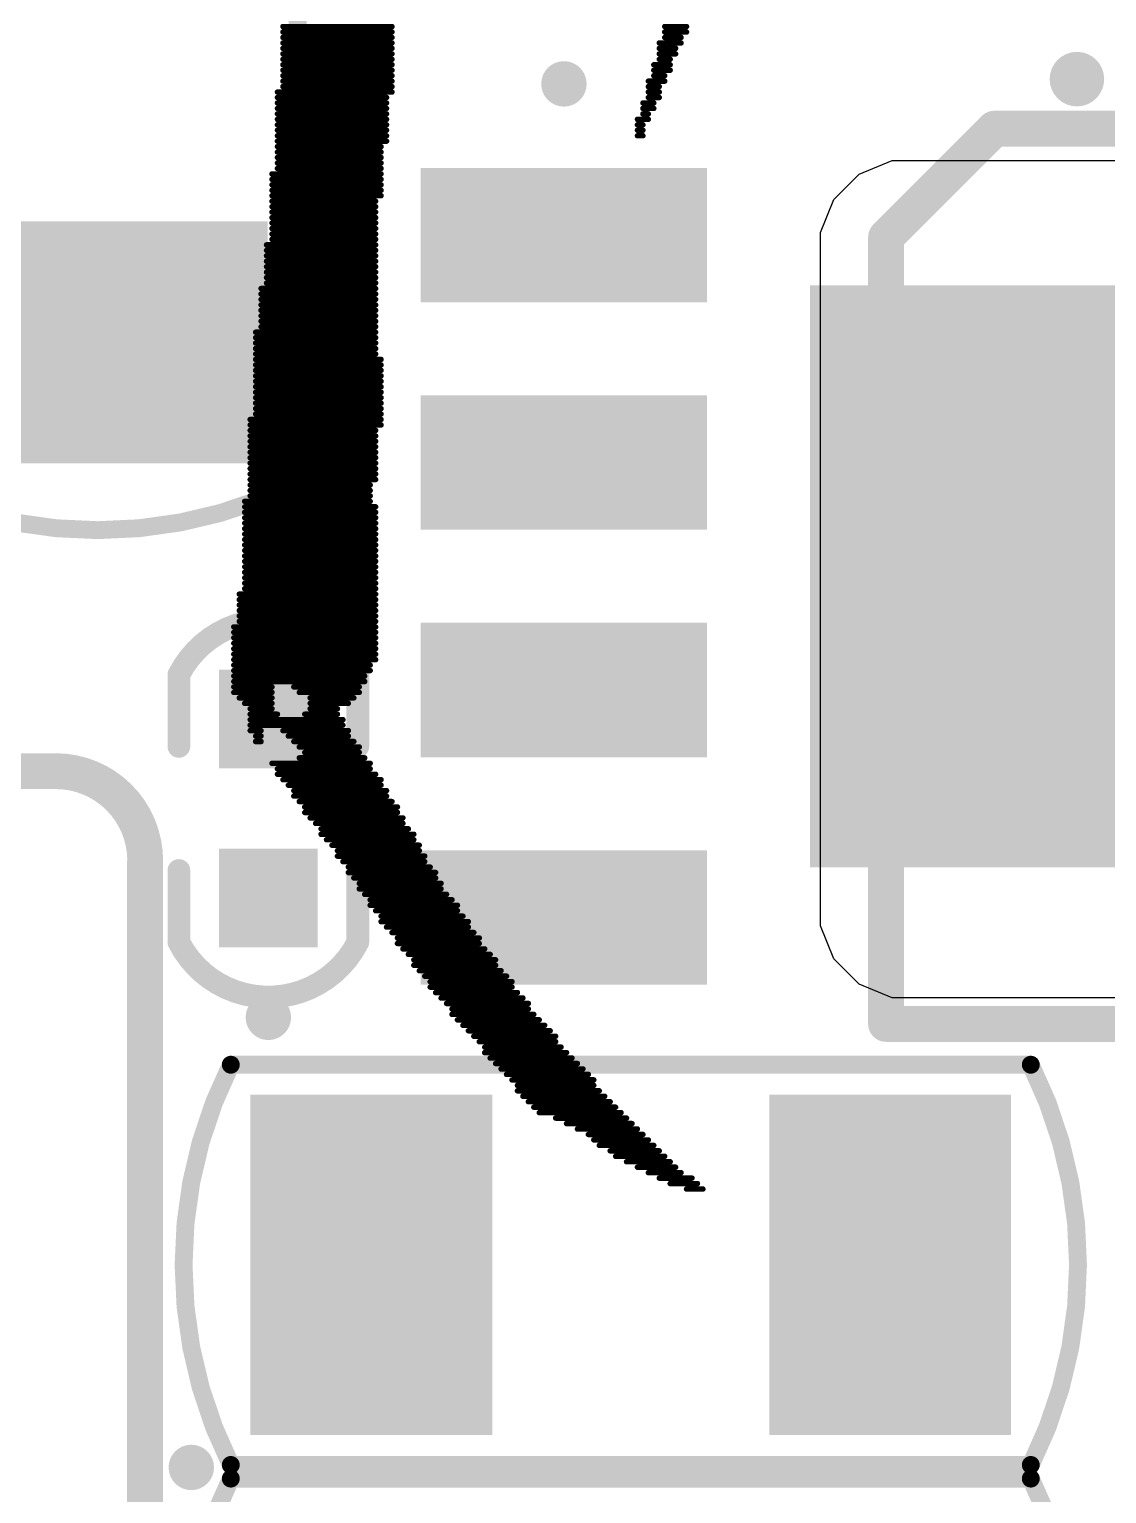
# Model space of a CAD drawing. Header units: millimetres. Extents: x -6 to 151, y -20 to 98.
# Drawn here: x 27.39 to 33.41, y 16.26 to 24.43 of the extents above; entities that cross this region are included whole.
import ezdxf

# ---------------------------------------------------------------- set-up
doc = ezdxf.new("R2010")
doc.units = ezdxf.units.MM
for name, color, linetype in [('BottomOverlay', 54, 'Continuous'), ('BottomSolder', 6, 'Continuous'), ('TopOverlay', 2, 'Continuous'), ('TopPaste', 8, 'Continuous'), ('TopSolder', 216, 'Continuous'), ('ViaHoleLayer', 16, 'Continuous')]:
    doc.layers.add(name, color=color, linetype=linetype)

# ---------------------------------------------------------------- blocks, each defined once
blk = doc.blocks.new('0650_____42')
at = {"layer": 'TopOverlay', "const_width": 0.2}
blk.add_lwpolyline([(-3.299, 2.7997, -0.414212), (-2.799, 3.2997)], format="xyb", dxfattribs=at)
at = {"layer": 'TopOverlay', "const_width": 0.1}
for points in [[(-2.849, 3.2997, 1), (-2.749, 3.2997, 1)], [(-2.8471, 3.2987, 1), (-2.7471, 3.2987, 1)], [(-3.349, 2.8013, 1), (-3.249, 2.8013, 1)], [(-3.349, 2.7997, 1), (-3.249, 2.7997, 1)]]:
    blk.add_lwpolyline(points, format="xyb", close=True, dxfattribs=at)
at = {"layer": 'TopOverlay', "const_width": 0.2}
for points in [[(2.8029, 3.2987), (-2.7971, 3.2987)], [(-3.299, -2.7987), (-3.299, 2.8013)]]:
    blk.add_lwpolyline(points, dxfattribs=at)
blk = doc.blocks.new('CAP0402_96')
at = {"layer": 'TopPaste'}
for points in [[(-0.75, 0.25), (-0.25, 0.25), (-0.25, -0.25), (-0.75, -0.25)], [(0.25, 0.25), (0.75, 0.25), (0.75, -0.25), (0.25, -0.25)]]:
    blk.add_hatch(color=8, dxfattribs=at).paths.add_polyline_path(points)
at = {"layer": 'TopSolder'}
for points in [[(-0.7754, 0.2754), (-0.2246, 0.2754), (-0.2246, -0.2754), (-0.7754, -0.2754)], [(0.2246, 0.2754), (0.7754, 0.2754), (0.7754, -0.2754), (0.2246, -0.2754)]]:
    blk.add_hatch(color=216, dxfattribs=at).paths.add_polyline_path(points)
at = {"layer": 'TopOverlay', "const_width": 0.127}
for points in [[(-0.7472, -0.4997, -0.613401), (-0.7463, 0.5002)], [(0.7472, 0.4997, -0.613401), (0.7463, -0.5002)]]:
    blk.add_lwpolyline(points, format="xyb", dxfattribs=at)
for points in [[(-0.7466, 0.5), (-0.3466, 0.5)], [(0.3466, 0.5), (0.7466, 0.5)], [(-0.7466, -0.5), (-0.3466, -0.5)], [(0.3466, -0.5), (0.7466, -0.5)]]:
    blk.add_lwpolyline(points, dxfattribs=at)
at = {"layer": 'TopOverlay', "const_width": 0.0635}
for points in [[(-0.7784, 0.5, 1), (-0.7149, 0.5, 1)], [(-0.778, 0.5002, 1), (-0.7145, 0.5002, 1)], [(-0.3784, 0.5, 1), (-0.3149, 0.5, 1)], [(0.3149, 0.5, 1), (0.3784, 0.5, 1)], [(0.7149, 0.5, 1), (0.7784, 0.5, 1)], [(0.7154, 0.4997, 1), (0.7789, 0.4997, 1)], [(-0.7789, -0.4997, 1), (-0.7154, -0.4997, 1)], [(-0.7784, -0.5, 1), (-0.7149, -0.5, 1)], [(-0.3784, -0.5, 1), (-0.3149, -0.5, 1)], [(0.3149, -0.5, 1), (0.3784, -0.5, 1)], [(0.7145, -0.5002, 1), (0.778, -0.5002, 1)], [(0.7149, -0.5, 1), (0.7784, -0.5, 1)]]:
    blk.add_lwpolyline(points, format="xyb", close=True, dxfattribs=at)
blk = doc.blocks.new('CAP1206_163')
at = {"layer": 'TopPaste'}
for points in [[(-2.1, -0.925), (-2.1, 0.925), (-0.8, 0.925), (-0.8, -0.925)], [(0.8, -0.925), (0.8, 0.925), (2.1, 0.925), (2.1, -0.925)]]:
    blk.add_hatch(color=8, dxfattribs=at).paths.add_polyline_path(points)
at = {"layer": 'TopSolder'}
for points in [[(-2.1254, -0.9504), (-2.1254, 0.9504), (-0.7746, 0.9504), (-0.7746, -0.9504)], [(0.7746, -0.9504), (0.7746, 0.9504), (2.1254, 0.9504), (2.1254, -0.9504)]]:
    blk.add_hatch(color=216, dxfattribs=at).paths.add_polyline_path(points)
at = {"layer": 'TopOverlay', "const_width": 0.1}
for points in [[(-2.2352, -1.1176, -0.236068), (-2.2352, 1.1176)], [(2.2352, 1.1176, -0.236068), (2.2352, -1.1176)]]:
    blk.add_lwpolyline(points, format="xyb", dxfattribs=at)
for points in [[(-2.2352, 1.1176), (2.2352, 1.1176)], [(-2.2352, -1.1176), (2.2352, -1.1176)]]:
    blk.add_lwpolyline(points, dxfattribs=at)
at = {"layer": 'TopOverlay', "const_width": 0.05}
for points in [[(-2.2602, 1.1176, 1), (-2.2102, 1.1176, 1)], [(-2.2602, 1.1176, 1), (-2.2102, 1.1176, 1)], [(2.2102, 1.1176, 1), (2.2602, 1.1176, 1)], [(2.2102, 1.1176, 1), (2.2602, 1.1176, 1)], [(-2.2602, -1.1176, 1), (-2.2102, -1.1176, 1)], [(-2.2602, -1.1176, 1), (-2.2102, -1.1176, 1)], [(2.2102, -1.1176, 1), (2.2602, -1.1176, 1)], [(2.2102, -1.1176, 1), (2.2602, -1.1176, 1)]]:
    blk.add_lwpolyline(points, format="xyb", close=True, dxfattribs=at)
blk = doc.blocks.new('CAP1206_164')
at = {"layer": 'TopPaste'}
for points in [[(-2.1, -0.925), (-2.1, 0.925), (-0.8, 0.925), (-0.8, -0.925)], [(0.8, -0.925), (0.8, 0.925), (2.1, 0.925), (2.1, -0.925)]]:
    blk.add_hatch(color=8, dxfattribs=at).paths.add_polyline_path(points)
at = {"layer": 'TopSolder'}
for points in [[(-2.1254, -0.9504), (-2.1254, 0.9504), (-0.7746, 0.9504), (-0.7746, -0.9504)], [(0.7746, -0.9504), (0.7746, 0.9504), (2.1254, 0.9504), (2.1254, -0.9504)]]:
    blk.add_hatch(color=216, dxfattribs=at).paths.add_polyline_path(points)
at = {"layer": 'TopOverlay', "const_width": 0.1}
for points in [[(-2.2352, -1.1176, -0.236068), (-2.2352, 1.1176)], [(2.2352, 1.1176, -0.236068), (2.2352, -1.1176)]]:
    blk.add_lwpolyline(points, format="xyb", dxfattribs=at)
for points in [[(-2.2352, 1.1176), (2.2352, 1.1176)], [(-2.2352, -1.1176), (2.2352, -1.1176)]]:
    blk.add_lwpolyline(points, dxfattribs=at)
at = {"layer": 'TopOverlay', "const_width": 0.05}
for points in [[(-2.2602, 1.1176, 1), (-2.2102, 1.1176, 1)], [(-2.2602, 1.1176, 1), (-2.2102, 1.1176, 1)], [(2.2102, 1.1176, 1), (2.2602, 1.1176, 1)], [(2.2102, 1.1176, 1), (2.2602, 1.1176, 1)], [(-2.2602, -1.1176, 1), (-2.2102, -1.1176, 1)], [(-2.2602, -1.1176, 1), (-2.2102, -1.1176, 1)], [(2.2102, -1.1176, 1), (2.2602, -1.1176, 1)], [(2.2102, -1.1176, 1), (2.2602, -1.1176, 1)]]:
    blk.add_lwpolyline(points, format="xyb", close=True, dxfattribs=at)
blk = doc.blocks.new('CAP1206_166')
at = {"layer": 'TopPaste'}
for points in [[(-2.1, -0.925), (-2.1, 0.925), (-0.8, 0.925), (-0.8, -0.925)], [(0.8, -0.925), (0.8, 0.925), (2.1, 0.925), (2.1, -0.925)]]:
    blk.add_hatch(color=8, dxfattribs=at).paths.add_polyline_path(points)
at = {"layer": 'TopSolder'}
for points in [[(-2.1254, -0.9504), (-2.1254, 0.9504), (-0.7746, 0.9504), (-0.7746, -0.9504)], [(0.7746, -0.9504), (0.7746, 0.9504), (2.1254, 0.9504), (2.1254, -0.9504)]]:
    blk.add_hatch(color=216, dxfattribs=at).paths.add_polyline_path(points)
at = {"layer": 'TopOverlay', "const_width": 0.1}
for points in [[(-2.2352, -1.1176, -0.236068), (-2.2352, 1.1176)], [(2.2352, 1.1176, -0.236068), (2.2352, -1.1176)]]:
    blk.add_lwpolyline(points, format="xyb", dxfattribs=at)
for points in [[(2.2352, 1.1176), (-2.2352, 1.1176)], [(2.2352, -1.1176), (-2.2352, -1.1176)]]:
    blk.add_lwpolyline(points, dxfattribs=at)
at = {"layer": 'TopOverlay', "const_width": 0.05}
for points in [[(-2.2602, 1.1176, 1), (-2.2102, 1.1176, 1)], [(-2.2602, 1.1176, 1), (-2.2102, 1.1176, 1)], [(2.2102, 1.1176, 1), (2.2602, 1.1176, 1)], [(2.2102, 1.1176, 1), (2.2602, 1.1176, 1)], [(-2.2602, -1.1176, 1), (-2.2102, -1.1176, 1)], [(-2.2602, -1.1176, 1), (-2.2102, -1.1176, 1)], [(2.2102, -1.1176, 1), (2.2602, -1.1176, 1)], [(2.2102, -1.1176, 1), (2.2602, -1.1176, 1)]]:
    blk.add_lwpolyline(points, format="xyb", close=True, dxfattribs=at)
blk = doc.blocks.new('SO8_WITH_PAD_177')
at = {"layer": 'TopPaste'}
for points in [[(-3.475, 1.555), (-3.475, 2.255), (-1.925, 2.255), (-1.925, 1.555)], [(-1.3, -1.6), (-1.3, 1.6), (1.25, 1.6), (1.25, -1.6)], [(-3.475, 0.285), (-3.475, 0.985), (-1.925, 0.985), (-1.925, 0.285)], [(-3.475, -0.985), (-3.475, -0.285), (-1.925, -0.285), (-1.925, -0.985)], [(-3.475, -2.255), (-3.475, -1.555), (-1.925, -1.555), (-1.925, -2.255)]]:
    blk.add_hatch(color=8, dxfattribs=at).paths.add_polyline_path(points)
at = {"layer": 'TopSolder'}
for points in [[(-3.5004, 1.5296), (-3.5004, 2.2804), (-1.8996, 2.2804), (-1.8996, 1.5296)], [(-1.3254, -1.6254), (-1.3254, 1.6254), (1.2754, 1.6254), (1.2754, -1.6254)], [(-3.5004, 0.2596), (-3.5004, 1.0104), (-1.8996, 1.0104), (-1.8996, 0.2596)], [(-3.5004, -1.0104), (-3.5004, -0.2596), (-1.8996, -0.2596), (-1.8996, -1.0104)], [(-3.5004, -2.2804), (-3.5004, -1.5296), (-1.8996, -1.5296), (-1.8996, -2.2804)]]:
    blk.add_hatch(color=216, dxfattribs=at).paths.add_polyline_path(points)
at = {"layer": 'TopOverlay', "const_width": 0.2}
for points in [[(-0.9, 1.894), (-0.294, 2.5)], [(-0.294, 2.5), (0.9, 2.5)], [(-0.9, -2.5), (-0.9, 1.894)], [(-0.9, -2.5), (0.9, -2.5)]]:
    blk.add_lwpolyline(points, dxfattribs=at)
at = {"layer": 'TopOverlay', "const_width": 0.1}
for points in [[(-0.344, 2.5, 1), (-0.244, 2.5, 1)], [(-0.344, 2.5, 1), (-0.244, 2.5, 1)], [(-0.95, 1.894, 1), (-0.85, 1.894, 1)], [(-0.95, 1.894, 1), (-0.85, 1.894, 1)], [(-0.95, -2.5, 1), (-0.85, -2.5, 1)], [(-0.95, -2.5, 1), (-0.85, -2.5, 1)]]:
    blk.add_lwpolyline(points, format="xyb", close=True, dxfattribs=at)

msp = doc.modelspace()

# ---------------------------------------------------------------- hatches: boundary and pattern name
at = {"layer": 'ViaHoleLayer'}
h = msp.add_hatch(color=16, dxfattribs=at)
edge = h.paths.add_edge_path()
edge.add_arc((33.2457, 24.1565), 0.1524, 0, 360)
h = msp.add_hatch(color=16, dxfattribs=at)
edge = h.paths.add_edge_path()
edge.add_arc((30.379, 24.1298), 0.127, 0, 360)
h = msp.add_hatch(color=16, dxfattribs=at)
edge = h.paths.add_edge_path()
edge.add_arc((32.5008, 22.6351), 0.1905, 0, 360)
h = msp.add_hatch(color=16, dxfattribs=at)
edge = h.paths.add_edge_path()
edge.add_arc((33.079, 21.3798), 0.508, 0, 360)
h = msp.add_hatch(color=16, dxfattribs=at)
edge = h.paths.add_edge_path()
edge.add_arc((32.5221, 20.1034), 0.1905, 0, 360)
h = msp.add_hatch(color=16, dxfattribs=at)
edge = h.paths.add_edge_path()
edge.add_arc((28.7274, 18.9167), 0.127, 0, 360)
h = msp.add_hatch(color=16, dxfattribs=at)
edge = h.paths.add_edge_path()
edge.add_arc((28.2967, 16.4031), 0.127, 0, 360)

# ---------------------------------------------------------------- linework, layer by layer
at = {"layer": 'BottomOverlay', "const_width": 0.0305}
for points in [[(28.8087, 24.45), (29.4183, 24.45)], [(30.9423, 24.45), (31.0642, 24.45)], [(28.8087, 24.4196), (29.4183, 24.4196)], [(28.8087, 24.3891), (29.4183, 24.3891)], [(28.8087, 24.3586), (29.4183, 24.3586)], [(30.9118, 24.3586), (31.0337, 24.3586)], [(30.9423, 24.4196), (31.0642, 24.4196)], [(30.9423, 24.3891), (31.0337, 24.3891)], [(28.8087, 24.3281), (29.4183, 24.3281)], [(28.8087, 24.2976), (29.4183, 24.2976)], [(30.9118, 24.3281), (31.0032, 24.3281)], [(30.9118, 24.2976), (31.0032, 24.2976)], [(28.8087, 24.2672), (29.4183, 24.2672)], [(28.8087, 24.2367), (29.4183, 24.2367)], [(28.8087, 24.2062), (29.4183, 24.2062)], [(30.8813, 24.2367), (30.9728, 24.2367)], [(30.8813, 24.2062), (30.9728, 24.2062)], [(30.9118, 24.2672), (30.9728, 24.2672)], [(28.8087, 24.1757), (29.4183, 24.1757)], [(28.8087, 24.1452), (29.4183, 24.1452)], [(28.8087, 24.1148), (29.4183, 24.1148)], [(30.8508, 24.1452), (30.9423, 24.1452)], [(30.8508, 24.1148), (30.9118, 24.1148)], [(30.8813, 24.1757), (30.9423, 24.1757)], [(28.7782, 24.0843), (29.4183, 24.0843)], [(28.7782, 24.0538), (29.3878, 24.0538)], [(30.8508, 24.0843), (30.9118, 24.0843)], [(30.8508, 24.0538), (30.9118, 24.0538)], [(28.7782, 24.0233), (29.3878, 24.0233)], [(28.7782, 23.9928), (29.3878, 23.9928)], [(28.7782, 23.9624), (29.3878, 23.9624)], [(30.8204, 24.0233), (30.8813, 24.0233)], [(30.8204, 23.9928), (30.8813, 23.9928)], [(30.8204, 23.9624), (30.8508, 23.9624)], [(28.7782, 23.9319), (29.3878, 23.9319)], [(28.7782, 23.9014), (29.3878, 23.9014)], [(28.7782, 23.8709), (29.3878, 23.8709)], [(30.7899, 23.9319), (30.8508, 23.9319)], [(30.7899, 23.9014), (30.8204, 23.9014)], [(30.7899, 23.8709), (30.8204, 23.8709)], [(28.7782, 23.8404), (29.3878, 23.8404)], [(28.7782, 23.81), (29.3878, 23.81)], [(30.7899, 23.8404), (30.8204, 23.8404)], [(28.7782, 23.7795), (29.3573, 23.7795)], [(28.7782, 23.749), (29.3573, 23.749)], [(28.7782, 23.7185), (29.3573, 23.7185)], [(28.7477, 23.6271), (29.3573, 23.6271)], [(28.7782, 23.688), (29.3573, 23.688)], [(28.7782, 23.6576), (29.3573, 23.6576)], [(28.7477, 23.5966), (29.3573, 23.5966)], [(28.7477, 23.5661), (29.3573, 23.5661)], [(28.7477, 23.5356), (29.3573, 23.5356)], [(28.7477, 23.5052), (29.3573, 23.5052)], [(28.7477, 23.4747), (29.3268, 23.4747)], [(28.7477, 23.4442), (29.3268, 23.4442)], [(28.7477, 23.4137), (29.3268, 23.4137)], [(28.7477, 23.3832), (29.3268, 23.3832)], [(28.7477, 23.3528), (29.3268, 23.3528)], [(28.7477, 23.3223), (29.3268, 23.3223)], [(28.7172, 23.2308), (29.3268, 23.2308)], [(28.7477, 23.2918), (29.3268, 23.2918)], [(28.7477, 23.2613), (29.3268, 23.2613)], [(28.7172, 23.2004), (29.3268, 23.2004)], [(28.7172, 23.1699), (29.3268, 23.1699)], [(28.7172, 23.1394), (29.3268, 23.1394)], [(28.7172, 23.1089), (29.3268, 23.1089)], [(28.7172, 23.0784), (29.3268, 23.0784)], [(28.6868, 22.987), (29.3268, 22.987)], [(28.7172, 23.048), (29.3268, 23.048)], [(28.7172, 23.0175), (29.3268, 23.0175)], [(28.6868, 22.9565), (29.3268, 22.9565)], [(28.6868, 22.926), (29.3268, 22.926)], [(28.6868, 22.8956), (29.3268, 22.8956)], [(28.6868, 22.8651), (29.3268, 22.8651)], [(28.6868, 22.8346), (29.3268, 22.8346)], [(28.6868, 22.8041), (29.3268, 22.8041)], [(28.6563, 22.7432), (29.3268, 22.7432)], [(28.6868, 22.7736), (29.3268, 22.7736)], [(28.6563, 22.7127), (29.3268, 22.7127)], [(28.6563, 22.6822), (29.3268, 22.6822)], [(28.6563, 22.6517), (29.3268, 22.6517)], [(28.6563, 22.6212), (29.3268, 22.6212)], [(28.6563, 22.5908), (29.3573, 22.5908)], [(28.6563, 22.5603), (29.3573, 22.5603)], [(28.6563, 22.5298), (29.3573, 22.5298)], [(28.6563, 22.4993), (29.3573, 22.4993)], [(28.6563, 22.4688), (29.3573, 22.4688)], [(28.6563, 22.4384), (29.3573, 22.4384)], [(28.6563, 22.4079), (29.3573, 22.4079)], [(28.6563, 22.3774), (29.3573, 22.3774)], [(28.6563, 22.3469), (29.3573, 22.3469)], [(28.6563, 22.3164), (29.3573, 22.3164)], [(28.6258, 22.2555), (29.3573, 22.2555)], [(28.6563, 22.286), (29.3573, 22.286)], [(28.6258, 22.225), (29.3573, 22.225)], [(28.6258, 22.1945), (29.3268, 22.1945)], [(28.6258, 22.164), (29.3268, 22.164)], [(28.6258, 22.1336), (29.3268, 22.1336)], [(28.6258, 22.1031), (29.3268, 22.1031)], [(28.6258, 22.0726), (29.3268, 22.0726)], [(28.6258, 22.0421), (29.3268, 22.0421)], [(28.6258, 22.0116), (29.3268, 22.0116)], [(28.6258, 21.9812), (29.3268, 21.9812)], [(28.6258, 21.9507), (29.3268, 21.9507)], [(28.6258, 21.9202), (29.3268, 21.9202)], [(28.6258, 21.8897), (29.2964, 21.8897)], [(28.6258, 21.8592), (29.2964, 21.8592)], [(28.6258, 21.8288), (29.2964, 21.8288)], [(28.5953, 21.7983), (29.2964, 21.7983)], [(28.5953, 21.7678), (29.3268, 21.7678)], [(28.5953, 21.7373), (29.3268, 21.7373)], [(28.5953, 21.7068), (29.3268, 21.7068)], [(28.5953, 21.6764), (29.3268, 21.6764)], [(28.5953, 21.6459), (29.3268, 21.6459)], [(28.5953, 21.6154), (29.3268, 21.6154)], [(28.5953, 21.5849), (29.3268, 21.5849)], [(28.5953, 21.5544), (29.3268, 21.5544)], [(28.5953, 21.524), (29.3268, 21.524)], [(28.5953, 21.4935), (29.3268, 21.4935)], [(28.5953, 21.463), (29.3268, 21.463)], [(28.5953, 21.4325), (29.3268, 21.4325)], [(28.5953, 21.402), (29.3268, 21.402)], [(28.5953, 21.3716), (29.3268, 21.3716)], [(28.5953, 21.3411), (29.3268, 21.3411)], [(28.5648, 21.2801), (29.3268, 21.2801)], [(28.5648, 21.2496), (29.3268, 21.2496)], [(28.5953, 21.3106), (29.3268, 21.3106)], [(28.5648, 21.2192), (29.3268, 21.2192)], [(28.5648, 21.1887), (29.3268, 21.1887)], [(28.5344, 21.0972), (29.3268, 21.0972)], [(28.5648, 21.1582), (29.3268, 21.1582)], [(28.5648, 21.1277), (29.3268, 21.1277)], [(28.5344, 21.0668), (29.3268, 21.0668)], [(28.5344, 21.0363), (29.3268, 21.0363)], [(28.5344, 21.0058), (29.3268, 21.0058)], [(28.5344, 20.9753), (29.3268, 20.9753)], [(28.5344, 20.9448), (29.3268, 20.9448)], [(28.5344, 20.9144), (29.3268, 20.9144)], [(28.5344, 20.8839), (29.2964, 20.8839)], [(28.5344, 20.8534), (29.2964, 20.8534)], [(28.5344, 20.8229), (29.2659, 20.8229)], [(28.5344, 20.7924), (29.2659, 20.7924)], [(28.5344, 20.762), (28.7477, 20.762)], [(28.8696, 20.762), (29.2354, 20.762)], [(28.5344, 20.7315), (28.7477, 20.7315)], [(28.5648, 20.701), (28.7477, 20.701)], [(28.9001, 20.7315), (29.2354, 20.7315)], [(28.9611, 20.701), (29.2049, 20.701)], [(28.5953, 20.6705), (28.7477, 20.6705)], [(28.6258, 20.64), (28.7477, 20.64)], [(28.6258, 20.6096), (28.7782, 20.6096)], [(28.9306, 20.6096), (29.1135, 20.6096)], [(28.9611, 20.6705), (29.1744, 20.6705)], [(28.9611, 20.64), (29.1135, 20.64)], [(28.6258, 20.5791), (29.144, 20.5791)], [(28.6258, 20.5486), (29.144, 20.5486)], [(28.6258, 20.5181), (28.6868, 20.5181)], [(28.8087, 20.5181), (29.1744, 20.5181)], [(28.6563, 20.4876), (28.6868, 20.4876)], [(28.6563, 20.4572), (28.6868, 20.4572)], [(28.8392, 20.4876), (29.1744, 20.4876)], [(28.8696, 20.4572), (29.2049, 20.4572)], [(28.9001, 20.4267), (29.2354, 20.4267)], [(28.9001, 20.3657), (29.2659, 20.3657)], [(28.9306, 20.3962), (29.2354, 20.3962)], [(28.7477, 20.3352), (29.2964, 20.3352)], [(28.7782, 20.3048), (29.2964, 20.3048)], [(28.7782, 20.2743), (29.3268, 20.2743)], [(28.8087, 20.2438), (29.3573, 20.2438)], [(28.8392, 20.2133), (29.3573, 20.2133)], [(28.8696, 20.1828), (29.3878, 20.1828)], [(28.8696, 20.1524), (29.3878, 20.1524)], [(28.9001, 20.1219), (29.4183, 20.1219)], [(28.9306, 20.0914), (29.4488, 20.0914)], [(28.9306, 20.0609), (29.4488, 20.0609)], [(28.9611, 20.0304), (29.4792, 20.0304)], [(28.9916, 20), (29.4792, 20)], [(29.022, 19.9695), (29.5097, 19.9695)], [(29.022, 19.939), (29.5402, 19.939)], [(29.0525, 19.9085), (29.5402, 19.9085)], [(29.083, 19.878), (29.5707, 19.878)], [(29.1135, 19.8476), (29.5707, 19.8476)], [(29.1135, 19.8171), (29.6012, 19.8171)], [(29.144, 19.7866), (29.6012, 19.7866)], [(29.1744, 19.7561), (29.6316, 19.7561)], [(29.1744, 19.7256), (29.6621, 19.7256)], [(29.2049, 19.6952), (29.6621, 19.6952)], [(29.2354, 19.6647), (29.6926, 19.6647)], [(29.2354, 19.6342), (29.6926, 19.6342)], [(29.2659, 19.6037), (29.7231, 19.6037)], [(29.2964, 19.5732), (29.7536, 19.5732)], [(29.2964, 19.5428), (29.784, 19.5428)], [(29.3268, 19.5123), (29.784, 19.5123)], [(29.3573, 19.4818), (29.8145, 19.4818)], [(29.3573, 19.4513), (29.845, 19.4513)], [(29.3878, 19.4208), (29.845, 19.4208)], [(29.4183, 19.3904), (29.8755, 19.3904)], [(29.4488, 19.3599), (29.906, 19.3599)], [(29.4488, 19.3294), (29.906, 19.3294)], [(29.4792, 19.2989), (29.9364, 19.2989)], [(29.5097, 19.2684), (29.9669, 19.2684)], [(29.5402, 19.238), (29.9974, 19.238)], [(29.5402, 19.2075), (29.9974, 19.2075)], [(29.5707, 19.177), (30.0279, 19.177)], [(29.6012, 19.1465), (30.0584, 19.1465)], [(29.6316, 19.116), (30.0888, 19.116)], [(29.6316, 19.0856), (30.0888, 19.0856)], [(29.6621, 19.0551), (30.1193, 19.0551)], [(29.6926, 19.0246), (30.1498, 19.0246)], [(29.7231, 18.9941), (30.1803, 18.9941)], [(29.7536, 18.9636), (30.1803, 18.9636)], [(29.7536, 18.9332), (30.2108, 18.9332)], [(29.784, 18.9027), (30.2412, 18.9027)], [(29.8145, 18.8722), (30.2717, 18.8722)], [(29.845, 18.8417), (30.3022, 18.8417)], [(29.8755, 18.8112), (30.3327, 18.8112)], [(29.906, 18.7808), (30.3327, 18.7808)], [(29.9364, 18.7503), (30.3632, 18.7503)], [(29.9364, 18.7198), (30.3936, 18.7198)], [(29.9669, 18.6893), (30.4241, 18.6893)], [(29.9974, 18.6588), (30.4546, 18.6588)], [(30.0279, 18.6284), (30.4851, 18.6284)], [(30.0584, 18.5979), (30.5156, 18.5979)], [(30.0888, 18.5674), (30.546, 18.5674)], [(30.1193, 18.5369), (30.546, 18.5369)], [(30.1193, 18.5064), (30.5765, 18.5064)], [(30.1498, 18.476), (30.607, 18.476)], [(30.1803, 18.4455), (30.6375, 18.4455)], [(30.2108, 18.415), (30.668, 18.415)], [(30.2412, 18.3845), (30.6984, 18.3845)], [(30.3327, 18.354), (30.7289, 18.354)], [(30.3936, 18.3236), (30.7594, 18.3236)], [(30.4546, 18.2931), (30.7899, 18.2931)], [(30.5156, 18.2626), (30.8204, 18.2626)], [(30.546, 18.2321), (30.8508, 18.2321)], [(30.5765, 18.2016), (30.8813, 18.2016)], [(30.6375, 18.1712), (30.9118, 18.1712)], [(30.668, 18.1407), (30.9423, 18.1407)], [(30.7289, 18.1102), (30.9728, 18.1102)], [(30.7899, 18.0797), (31.0032, 18.0797)], [(30.8508, 18.0492), (31.0337, 18.0492)], [(30.9118, 18.0188), (31.0947, 18.0188)], [(30.9728, 17.9883), (31.1252, 17.9883)], [(31.0642, 17.9578), (31.1556, 17.9578)]]:
    msp.add_lwpolyline(points, dxfattribs=at)
at = {"layer": 'BottomOverlay', "const_width": 0.0152}
for points in [[(28.8011, 24.45, 1), (28.8163, 24.45, 1)], [(29.4107, 24.45, 1), (29.4259, 24.45, 1)], [(30.9347, 24.45, 1), (30.9499, 24.45, 1)], [(31.0566, 24.45, 1), (31.0718, 24.45, 1)], [(28.8011, 24.4196, 1), (28.8163, 24.4196, 1)], [(28.8011, 24.3891, 1), (28.8163, 24.3891, 1)], [(28.8011, 24.3586, 1), (28.8163, 24.3586, 1)], [(29.4107, 24.4196, 1), (29.4259, 24.4196, 1)], [(29.4107, 24.3891, 1), (29.4259, 24.3891, 1)], [(29.4107, 24.3586, 1), (29.4259, 24.3586, 1)], [(30.9042, 24.3586, 1), (30.9194, 24.3586, 1)], [(30.9347, 24.4196, 1), (30.9499, 24.4196, 1)], [(30.9347, 24.3891, 1), (30.9499, 24.3891, 1)], [(31.0261, 24.3891, 1), (31.0413, 24.3891, 1)], [(31.0261, 24.3586, 1), (31.0413, 24.3586, 1)], [(31.0566, 24.4196, 1), (31.0718, 24.4196, 1)], [(28.8011, 24.3281, 1), (28.8163, 24.3281, 1)], [(28.8011, 24.2976, 1), (28.8163, 24.2976, 1)], [(29.4107, 24.3281, 1), (29.4259, 24.3281, 1)], [(29.4107, 24.2976, 1), (29.4259, 24.2976, 1)], [(30.9042, 24.3281, 1), (30.9194, 24.3281, 1)], [(30.9042, 24.2976, 1), (30.9194, 24.2976, 1)], [(30.9956, 24.3281, 1), (31.0109, 24.3281, 1)], [(30.9956, 24.2976, 1), (31.0109, 24.2976, 1)], [(28.8011, 24.2672, 1), (28.8163, 24.2672, 1)], [(28.8011, 24.2367, 1), (28.8163, 24.2367, 1)], [(28.8011, 24.2062, 1), (28.8163, 24.2062, 1)], [(29.4107, 24.2672, 1), (29.4259, 24.2672, 1)], [(29.4107, 24.2367, 1), (29.4259, 24.2367, 1)], [(29.4107, 24.2062, 1), (29.4259, 24.2062, 1)], [(30.8737, 24.2367, 1), (30.8889, 24.2367, 1)], [(30.8737, 24.2062, 1), (30.8889, 24.2062, 1)], [(30.9042, 24.2672, 1), (30.9194, 24.2672, 1)], [(30.9651, 24.2672, 1), (30.9804, 24.2672, 1)], [(30.9651, 24.2367, 1), (30.9804, 24.2367, 1)], [(30.9651, 24.2062, 1), (30.9804, 24.2062, 1)], [(28.8011, 24.1757, 1), (28.8163, 24.1757, 1)], [(28.8011, 24.1452, 1), (28.8163, 24.1452, 1)], [(28.8011, 24.1148, 1), (28.8163, 24.1148, 1)], [(29.4107, 24.1757, 1), (29.4259, 24.1757, 1)], [(29.4107, 24.1452, 1), (29.4259, 24.1452, 1)], [(29.4107, 24.1148, 1), (29.4259, 24.1148, 1)], [(30.8432, 24.1452, 1), (30.8585, 24.1452, 1)], [(30.8432, 24.1148, 1), (30.8585, 24.1148, 1)], [(30.8737, 24.1757, 1), (30.8889, 24.1757, 1)], [(30.9042, 24.1148, 1), (30.9194, 24.1148, 1)], [(30.9347, 24.1757, 1), (30.9499, 24.1757, 1)], [(30.9347, 24.1452, 1), (30.9499, 24.1452, 1)], [(28.7706, 24.0843, 1), (28.7858, 24.0843, 1)], [(28.7706, 24.0538, 1), (28.7858, 24.0538, 1)], [(29.3802, 24.0538, 1), (29.3954, 24.0538, 1)], [(29.4107, 24.0843, 1), (29.4259, 24.0843, 1)], [(30.8432, 24.0843, 1), (30.8585, 24.0843, 1)], [(30.8432, 24.0538, 1), (30.8585, 24.0538, 1)], [(30.9042, 24.0843, 1), (30.9194, 24.0843, 1)], [(30.9042, 24.0538, 1), (30.9194, 24.0538, 1)], [(28.7706, 24.0233, 1), (28.7858, 24.0233, 1)], [(28.7706, 23.9928, 1), (28.7858, 23.9928, 1)], [(28.7706, 23.9624, 1), (28.7858, 23.9624, 1)], [(29.3802, 24.0233, 1), (29.3954, 24.0233, 1)], [(29.3802, 23.9928, 1), (29.3954, 23.9928, 1)], [(29.3802, 23.9624, 1), (29.3954, 23.9624, 1)], [(30.8127, 24.0233, 1), (30.828, 24.0233, 1)], [(30.8127, 23.9928, 1), (30.828, 23.9928, 1)], [(30.8127, 23.9624, 1), (30.828, 23.9624, 1)], [(30.8432, 23.9624, 1), (30.8585, 23.9624, 1)], [(30.8737, 24.0233, 1), (30.8889, 24.0233, 1)], [(30.8737, 23.9928, 1), (30.8889, 23.9928, 1)], [(28.7706, 23.9319, 1), (28.7858, 23.9319, 1)], [(28.7706, 23.9014, 1), (28.7858, 23.9014, 1)], [(28.7706, 23.8709, 1), (28.7858, 23.8709, 1)], [(29.3802, 23.9319, 1), (29.3954, 23.9319, 1)], [(29.3802, 23.9014, 1), (29.3954, 23.9014, 1)], [(29.3802, 23.8709, 1), (29.3954, 23.8709, 1)], [(30.7823, 23.9319, 1), (30.7975, 23.9319, 1)], [(30.7823, 23.9014, 1), (30.7975, 23.9014, 1)], [(30.7823, 23.8709, 1), (30.7975, 23.8709, 1)], [(30.8127, 23.9014, 1), (30.828, 23.9014, 1)], [(30.8127, 23.8709, 1), (30.828, 23.8709, 1)], [(30.8432, 23.9319, 1), (30.8585, 23.9319, 1)], [(28.7706, 23.8404, 1), (28.7858, 23.8404, 1)], [(28.7706, 23.81, 1), (28.7858, 23.81, 1)], [(29.3802, 23.8404, 1), (29.3954, 23.8404, 1)], [(29.3802, 23.81, 1), (29.3954, 23.81, 1)], [(30.7823, 23.8404, 1), (30.7975, 23.8404, 1)], [(30.8127, 23.8404, 1), (30.828, 23.8404, 1)], [(28.7706, 23.7795, 1), (28.7858, 23.7795, 1)], [(28.7706, 23.749, 1), (28.7858, 23.749, 1)], [(28.7706, 23.7185, 1), (28.7858, 23.7185, 1)], [(29.3497, 23.7795, 1), (29.3649, 23.7795, 1)], [(29.3497, 23.749, 1), (29.3649, 23.749, 1)], [(29.3497, 23.7185, 1), (29.3649, 23.7185, 1)], [(28.7401, 23.6271, 1), (28.7553, 23.6271, 1)], [(28.7706, 23.688, 1), (28.7858, 23.688, 1)], [(28.7706, 23.6576, 1), (28.7858, 23.6576, 1)], [(29.3497, 23.688, 1), (29.3649, 23.688, 1)], [(29.3497, 23.6576, 1), (29.3649, 23.6576, 1)], [(29.3497, 23.6271, 1), (29.3649, 23.6271, 1)], [(28.7401, 23.5966, 1), (28.7553, 23.5966, 1)], [(28.7401, 23.5661, 1), (28.7553, 23.5661, 1)], [(29.3497, 23.5966, 1), (29.3649, 23.5966, 1)], [(29.3497, 23.5661, 1), (29.3649, 23.5661, 1)], [(28.7401, 23.5356, 1), (28.7553, 23.5356, 1)], [(28.7401, 23.5052, 1), (28.7553, 23.5052, 1)], [(28.7401, 23.4747, 1), (28.7553, 23.4747, 1)], [(29.3192, 23.4747, 1), (29.3345, 23.4747, 1)], [(29.3497, 23.5356, 1), (29.3649, 23.5356, 1)], [(29.3497, 23.5052, 1), (29.3649, 23.5052, 1)], [(28.7401, 23.4442, 1), (28.7553, 23.4442, 1)], [(28.7401, 23.4137, 1), (28.7553, 23.4137, 1)], [(28.7401, 23.3832, 1), (28.7553, 23.3832, 1)], [(29.3192, 23.4442, 1), (29.3345, 23.4442, 1)], [(29.3192, 23.4137, 1), (29.3345, 23.4137, 1)], [(29.3192, 23.3832, 1), (29.3345, 23.3832, 1)], [(28.7401, 23.3528, 1), (28.7553, 23.3528, 1)], [(28.7401, 23.3223, 1), (28.7553, 23.3223, 1)], [(29.3192, 23.3528, 1), (29.3345, 23.3528, 1)], [(29.3192, 23.3223, 1), (29.3345, 23.3223, 1)], [(28.7096, 23.2308, 1), (28.7249, 23.2308, 1)], [(28.7401, 23.2918, 1), (28.7553, 23.2918, 1)], [(28.7401, 23.2613, 1), (28.7553, 23.2613, 1)], [(29.3192, 23.2918, 1), (29.3345, 23.2918, 1)], [(29.3192, 23.2613, 1), (29.3345, 23.2613, 1)], [(29.3192, 23.2308, 1), (29.3345, 23.2308, 1)], [(28.7096, 23.2004, 1), (28.7249, 23.2004, 1)], [(28.7096, 23.1699, 1), (28.7249, 23.1699, 1)], [(28.7096, 23.1394, 1), (28.7249, 23.1394, 1)], [(29.3192, 23.2004, 1), (29.3345, 23.2004, 1)], [(29.3192, 23.1699, 1), (29.3345, 23.1699, 1)], [(29.3192, 23.1394, 1), (29.3345, 23.1394, 1)], [(28.7096, 23.1089, 1), (28.7249, 23.1089, 1)], [(28.7096, 23.0784, 1), (28.7249, 23.0784, 1)], [(29.3192, 23.1089, 1), (29.3345, 23.1089, 1)], [(29.3192, 23.0784, 1), (29.3345, 23.0784, 1)], [(28.6791, 22.987, 1), (28.6944, 22.987, 1)], [(28.7096, 23.048, 1), (28.7249, 23.048, 1)], [(28.7096, 23.0175, 1), (28.7249, 23.0175, 1)], [(29.3192, 23.048, 1), (29.3345, 23.048, 1)], [(29.3192, 23.0175, 1), (29.3345, 23.0175, 1)], [(29.3192, 22.987, 1), (29.3345, 22.987, 1)], [(28.6791, 22.9565, 1), (28.6944, 22.9565, 1)], [(28.6791, 22.926, 1), (28.6944, 22.926, 1)], [(28.6791, 22.8956, 1), (28.6944, 22.8956, 1)], [(29.3192, 22.9565, 1), (29.3345, 22.9565, 1)], [(29.3192, 22.926, 1), (29.3345, 22.926, 1)], [(29.3192, 22.8956, 1), (29.3345, 22.8956, 1)], [(28.6791, 22.8651, 1), (28.6944, 22.8651, 1)], [(28.6791, 22.8346, 1), (28.6944, 22.8346, 1)], [(28.6791, 22.8041, 1), (28.6944, 22.8041, 1)], [(29.3192, 22.8651, 1), (29.3345, 22.8651, 1)], [(29.3192, 22.8346, 1), (29.3345, 22.8346, 1)], [(29.3192, 22.8041, 1), (29.3345, 22.8041, 1)], [(28.6487, 22.7432, 1), (28.6639, 22.7432, 1)], [(28.6791, 22.7736, 1), (28.6944, 22.7736, 1)], [(29.3192, 22.7736, 1), (29.3345, 22.7736, 1)], [(29.3192, 22.7432, 1), (29.3345, 22.7432, 1)], [(28.6487, 22.7127, 1), (28.6639, 22.7127, 1)], [(28.6487, 22.6822, 1), (28.6639, 22.6822, 1)], [(28.6487, 22.6517, 1), (28.6639, 22.6517, 1)], [(29.3192, 22.7127, 1), (29.3345, 22.7127, 1)], [(29.3192, 22.6822, 1), (29.3345, 22.6822, 1)], [(29.3192, 22.6517, 1), (29.3345, 22.6517, 1)], [(28.6487, 22.6212, 1), (28.6639, 22.6212, 1)], [(28.6487, 22.5908, 1), (28.6639, 22.5908, 1)], [(28.6487, 22.5603, 1), (28.6639, 22.5603, 1)], [(29.3192, 22.6212, 1), (29.3345, 22.6212, 1)], [(29.3497, 22.5908, 1), (29.3649, 22.5908, 1)], [(29.3497, 22.5603, 1), (29.3649, 22.5603, 1)], [(28.6487, 22.5298, 1), (28.6639, 22.5298, 1)], [(28.6487, 22.4993, 1), (28.6639, 22.4993, 1)], [(29.3497, 22.5298, 1), (29.3649, 22.5298, 1)], [(29.3497, 22.4993, 1), (29.3649, 22.4993, 1)], [(28.6487, 22.4688, 1), (28.6639, 22.4688, 1)], [(28.6487, 22.4384, 1), (28.6639, 22.4384, 1)], [(28.6487, 22.4079, 1), (28.6639, 22.4079, 1)], [(29.3497, 22.4688, 1), (29.3649, 22.4688, 1)], [(29.3497, 22.4384, 1), (29.3649, 22.4384, 1)], [(29.3497, 22.4079, 1), (29.3649, 22.4079, 1)], [(28.6487, 22.3774, 1), (28.6639, 22.3774, 1)], [(28.6487, 22.3469, 1), (28.6639, 22.3469, 1)], [(28.6487, 22.3164, 1), (28.6639, 22.3164, 1)], [(29.3497, 22.3774, 1), (29.3649, 22.3774, 1)], [(29.3497, 22.3469, 1), (29.3649, 22.3469, 1)], [(29.3497, 22.3164, 1), (29.3649, 22.3164, 1)], [(28.6182, 22.2555, 1), (28.6334, 22.2555, 1)], [(28.6487, 22.286, 1), (28.6639, 22.286, 1)], [(29.3497, 22.286, 1), (29.3649, 22.286, 1)], [(29.3497, 22.2555, 1), (29.3649, 22.2555, 1)], [(28.6182, 22.225, 1), (28.6334, 22.225, 1)], [(28.6182, 22.1945, 1), (28.6334, 22.1945, 1)], [(28.6182, 22.164, 1), (28.6334, 22.164, 1)], [(29.3192, 22.1945, 1), (29.3345, 22.1945, 1)], [(29.3192, 22.164, 1), (29.3345, 22.164, 1)], [(29.3497, 22.225, 1), (29.3649, 22.225, 1)], [(28.6182, 22.1336, 1), (28.6334, 22.1336, 1)], [(28.6182, 22.1031, 1), (28.6334, 22.1031, 1)], [(28.6182, 22.0726, 1), (28.6334, 22.0726, 1)], [(29.3192, 22.1336, 1), (29.3345, 22.1336, 1)], [(29.3192, 22.1031, 1), (29.3345, 22.1031, 1)], [(29.3192, 22.0726, 1), (29.3345, 22.0726, 1)], [(28.6182, 22.0421, 1), (28.6334, 22.0421, 1)], [(28.6182, 22.0116, 1), (28.6334, 22.0116, 1)], [(29.3192, 22.0421, 1), (29.3345, 22.0421, 1)], [(29.3192, 22.0116, 1), (29.3345, 22.0116, 1)], [(28.6182, 21.9812, 1), (28.6334, 21.9812, 1)], [(28.6182, 21.9507, 1), (28.6334, 21.9507, 1)], [(28.6182, 21.9202, 1), (28.6334, 21.9202, 1)], [(29.3192, 21.9812, 1), (29.3345, 21.9812, 1)], [(29.3192, 21.9507, 1), (29.3345, 21.9507, 1)], [(29.3192, 21.9202, 1), (29.3345, 21.9202, 1)], [(28.6182, 21.8897, 1), (28.6334, 21.8897, 1)], [(28.6182, 21.8592, 1), (28.6334, 21.8592, 1)], [(28.6182, 21.8288, 1), (28.6334, 21.8288, 1)], [(29.2887, 21.8897, 1), (29.304, 21.8897, 1)], [(29.2887, 21.8592, 1), (29.304, 21.8592, 1)], [(29.2887, 21.8288, 1), (29.304, 21.8288, 1)], [(28.5877, 21.7983, 1), (28.6029, 21.7983, 1)], [(28.5877, 21.7678, 1), (28.6029, 21.7678, 1)], [(29.2887, 21.7983, 1), (29.304, 21.7983, 1)], [(29.3192, 21.7678, 1), (29.3345, 21.7678, 1)], [(28.5877, 21.7373, 1), (28.6029, 21.7373, 1)], [(28.5877, 21.7068, 1), (28.6029, 21.7068, 1)], [(28.5877, 21.6764, 1), (28.6029, 21.6764, 1)], [(29.3192, 21.7373, 1), (29.3345, 21.7373, 1)], [(29.3192, 21.7068, 1), (29.3345, 21.7068, 1)], [(29.3192, 21.6764, 1), (29.3345, 21.6764, 1)], [(28.5877, 21.6459, 1), (28.6029, 21.6459, 1)], [(28.5877, 21.6154, 1), (28.6029, 21.6154, 1)], [(28.5877, 21.5849, 1), (28.6029, 21.5849, 1)], [(29.3192, 21.6459, 1), (29.3345, 21.6459, 1)], [(29.3192, 21.6154, 1), (29.3345, 21.6154, 1)], [(29.3192, 21.5849, 1), (29.3345, 21.5849, 1)], [(28.5877, 21.5544, 1), (28.6029, 21.5544, 1)], [(28.5877, 21.524, 1), (28.6029, 21.524, 1)], [(29.3192, 21.5544, 1), (29.3345, 21.5544, 1)], [(29.3192, 21.524, 1), (29.3345, 21.524, 1)], [(28.5877, 21.4935, 1), (28.6029, 21.4935, 1)], [(28.5877, 21.463, 1), (28.6029, 21.463, 1)], [(28.5877, 21.4325, 1), (28.6029, 21.4325, 1)], [(29.3192, 21.4935, 1), (29.3345, 21.4935, 1)], [(29.3192, 21.463, 1), (29.3345, 21.463, 1)], [(29.3192, 21.4325, 1), (29.3345, 21.4325, 1)], [(28.5877, 21.402, 1), (28.6029, 21.402, 1)], [(28.5877, 21.3716, 1), (28.6029, 21.3716, 1)], [(28.5877, 21.3411, 1), (28.6029, 21.3411, 1)], [(29.3192, 21.402, 1), (29.3345, 21.402, 1)], [(29.3192, 21.3716, 1), (29.3345, 21.3716, 1)], [(29.3192, 21.3411, 1), (29.3345, 21.3411, 1)], [(28.5572, 21.2801, 1), (28.5725, 21.2801, 1)], [(28.5572, 21.2496, 1), (28.5725, 21.2496, 1)], [(28.5877, 21.3106, 1), (28.6029, 21.3106, 1)], [(29.3192, 21.3106, 1), (29.3345, 21.3106, 1)], [(29.3192, 21.2801, 1), (29.3345, 21.2801, 1)], [(29.3192, 21.2496, 1), (29.3345, 21.2496, 1)], [(28.5572, 21.2192, 1), (28.5725, 21.2192, 1)], [(28.5572, 21.1887, 1), (28.5725, 21.1887, 1)], [(29.3192, 21.2192, 1), (29.3345, 21.2192, 1)], [(29.3192, 21.1887, 1), (29.3345, 21.1887, 1)], [(28.5267, 21.0972, 1), (28.542, 21.0972, 1)], [(28.5572, 21.1582, 1), (28.5725, 21.1582, 1)], [(28.5572, 21.1277, 1), (28.5725, 21.1277, 1)], [(29.3192, 21.1582, 1), (29.3345, 21.1582, 1)], [(29.3192, 21.1277, 1), (29.3345, 21.1277, 1)], [(29.3192, 21.0972, 1), (29.3345, 21.0972, 1)], [(28.5267, 21.0668, 1), (28.542, 21.0668, 1)], [(28.5267, 21.0363, 1), (28.542, 21.0363, 1)], [(28.5267, 21.0058, 1), (28.542, 21.0058, 1)], [(29.3192, 21.0668, 1), (29.3345, 21.0668, 1)], [(29.3192, 21.0363, 1), (29.3345, 21.0363, 1)], [(29.3192, 21.0058, 1), (29.3345, 21.0058, 1)], [(28.5267, 20.9753, 1), (28.542, 20.9753, 1)], [(28.5267, 20.9448, 1), (28.542, 20.9448, 1)], [(29.3192, 20.9753, 1), (29.3345, 20.9753, 1)], [(29.3192, 20.9448, 1), (29.3345, 20.9448, 1)], [(28.5267, 20.9144, 1), (28.542, 20.9144, 1)], [(28.5267, 20.8839, 1), (28.542, 20.8839, 1)], [(28.5267, 20.8534, 1), (28.542, 20.8534, 1)], [(29.2887, 20.8839, 1), (29.304, 20.8839, 1)], [(29.2887, 20.8534, 1), (29.304, 20.8534, 1)], [(29.3192, 20.9144, 1), (29.3345, 20.9144, 1)], [(28.5267, 20.8229, 1), (28.542, 20.8229, 1)], [(28.5267, 20.7924, 1), (28.542, 20.7924, 1)], [(28.5267, 20.762, 1), (28.542, 20.762, 1)], [(28.7401, 20.762, 1), (28.7553, 20.762, 1)], [(28.862, 20.762, 1), (28.8773, 20.762, 1)], [(29.2278, 20.762, 1), (29.243, 20.762, 1)], [(29.2583, 20.8229, 1), (29.2735, 20.8229, 1)], [(29.2583, 20.7924, 1), (29.2735, 20.7924, 1)], [(28.5267, 20.7315, 1), (28.542, 20.7315, 1)], [(28.5572, 20.701, 1), (28.5725, 20.701, 1)], [(28.7401, 20.7315, 1), (28.7553, 20.7315, 1)], [(28.7401, 20.701, 1), (28.7553, 20.701, 1)], [(28.8925, 20.7315, 1), (28.9077, 20.7315, 1)], [(28.9535, 20.701, 1), (28.9687, 20.701, 1)], [(29.1973, 20.701, 1), (29.2125, 20.701, 1)], [(29.2278, 20.7315, 1), (29.243, 20.7315, 1)], [(28.5877, 20.6705, 1), (28.6029, 20.6705, 1)], [(28.6182, 20.64, 1), (28.6334, 20.64, 1)], [(28.6182, 20.6096, 1), (28.6334, 20.6096, 1)], [(28.7401, 20.6705, 1), (28.7553, 20.6705, 1)], [(28.7401, 20.64, 1), (28.7553, 20.64, 1)], [(28.7706, 20.6096, 1), (28.7858, 20.6096, 1)], [(28.923, 20.6096, 1), (28.9382, 20.6096, 1)], [(28.9535, 20.6705, 1), (28.9687, 20.6705, 1)], [(28.9535, 20.64, 1), (28.9687, 20.64, 1)], [(29.1059, 20.64, 1), (29.1211, 20.64, 1)], [(29.1059, 20.6096, 1), (29.1211, 20.6096, 1)], [(29.1668, 20.6705, 1), (29.1821, 20.6705, 1)], [(28.6182, 20.5791, 1), (28.6334, 20.5791, 1)], [(28.6182, 20.5486, 1), (28.6334, 20.5486, 1)], [(28.6182, 20.5181, 1), (28.6334, 20.5181, 1)], [(28.6791, 20.5181, 1), (28.6944, 20.5181, 1)], [(28.8011, 20.5181, 1), (28.8163, 20.5181, 1)], [(29.1363, 20.5791, 1), (29.1516, 20.5791, 1)], [(29.1363, 20.5486, 1), (29.1516, 20.5486, 1)], [(29.1668, 20.5181, 1), (29.1821, 20.5181, 1)], [(28.6487, 20.4876, 1), (28.6639, 20.4876, 1)], [(28.6487, 20.4572, 1), (28.6639, 20.4572, 1)], [(28.6791, 20.4876, 1), (28.6944, 20.4876, 1)], [(28.6791, 20.4572, 1), (28.6944, 20.4572, 1)], [(28.8315, 20.4876, 1), (28.8468, 20.4876, 1)], [(28.862, 20.4572, 1), (28.8773, 20.4572, 1)], [(29.1668, 20.4876, 1), (29.1821, 20.4876, 1)], [(29.1973, 20.4572, 1), (29.2125, 20.4572, 1)], [(28.8925, 20.4267, 1), (28.9077, 20.4267, 1)], [(28.8925, 20.3657, 1), (28.9077, 20.3657, 1)], [(28.923, 20.3962, 1), (28.9382, 20.3962, 1)], [(29.2278, 20.4267, 1), (29.243, 20.4267, 1)], [(29.2278, 20.3962, 1), (29.243, 20.3962, 1)], [(29.2583, 20.3657, 1), (29.2735, 20.3657, 1)], [(28.7401, 20.3352, 1), (28.7553, 20.3352, 1)], [(28.7706, 20.3048, 1), (28.7858, 20.3048, 1)], [(28.7706, 20.2743, 1), (28.7858, 20.2743, 1)], [(29.2887, 20.3352, 1), (29.304, 20.3352, 1)], [(29.2887, 20.3048, 1), (29.304, 20.3048, 1)], [(29.3192, 20.2743, 1), (29.3345, 20.2743, 1)], [(28.8011, 20.2438, 1), (28.8163, 20.2438, 1)], [(28.8315, 20.2133, 1), (28.8468, 20.2133, 1)], [(29.3497, 20.2438, 1), (29.3649, 20.2438, 1)], [(29.3497, 20.2133, 1), (29.3649, 20.2133, 1)], [(28.862, 20.1828, 1), (28.8773, 20.1828, 1)], [(28.862, 20.1524, 1), (28.8773, 20.1524, 1)], [(28.8925, 20.1219, 1), (28.9077, 20.1219, 1)], [(29.3802, 20.1828, 1), (29.3954, 20.1828, 1)], [(29.3802, 20.1524, 1), (29.3954, 20.1524, 1)], [(29.4107, 20.1219, 1), (29.4259, 20.1219, 1)], [(28.923, 20.0914, 1), (28.9382, 20.0914, 1)], [(28.923, 20.0609, 1), (28.9382, 20.0609, 1)], [(28.9535, 20.0304, 1), (28.9687, 20.0304, 1)], [(29.4411, 20.0914, 1), (29.4564, 20.0914, 1)], [(29.4411, 20.0609, 1), (29.4564, 20.0609, 1)], [(29.4716, 20.0304, 1), (29.4869, 20.0304, 1)], [(28.9839, 20, 1), (28.9992, 20, 1)], [(29.0144, 19.9695, 1), (29.0297, 19.9695, 1)], [(29.4716, 20, 1), (29.4869, 20, 1)], [(29.5021, 19.9695, 1), (29.5173, 19.9695, 1)], [(29.0144, 19.939, 1), (29.0297, 19.939, 1)], [(29.0449, 19.9085, 1), (29.0601, 19.9085, 1)], [(29.0754, 19.878, 1), (29.0906, 19.878, 1)], [(29.5326, 19.939, 1), (29.5478, 19.939, 1)], [(29.5326, 19.9085, 1), (29.5478, 19.9085, 1)], [(29.5631, 19.878, 1), (29.5783, 19.878, 1)], [(29.1059, 19.8476, 1), (29.1211, 19.8476, 1)], [(29.1059, 19.8171, 1), (29.1211, 19.8171, 1)], [(29.1363, 19.7866, 1), (29.1516, 19.7866, 1)], [(29.5631, 19.8476, 1), (29.5783, 19.8476, 1)], [(29.5935, 19.8171, 1), (29.6088, 19.8171, 1)], [(29.5935, 19.7866, 1), (29.6088, 19.7866, 1)], [(29.1668, 19.7561, 1), (29.1821, 19.7561, 1)], [(29.1668, 19.7256, 1), (29.1821, 19.7256, 1)], [(29.1973, 19.6952, 1), (29.2125, 19.6952, 1)], [(29.624, 19.7561, 1), (29.6393, 19.7561, 1)], [(29.6545, 19.7256, 1), (29.6697, 19.7256, 1)], [(29.6545, 19.6952, 1), (29.6697, 19.6952, 1)], [(29.2278, 19.6647, 1), (29.243, 19.6647, 1)], [(29.2278, 19.6342, 1), (29.243, 19.6342, 1)], [(29.685, 19.6647, 1), (29.7002, 19.6647, 1)], [(29.685, 19.6342, 1), (29.7002, 19.6342, 1)], [(29.2583, 19.6037, 1), (29.2735, 19.6037, 1)], [(29.2887, 19.5732, 1), (29.304, 19.5732, 1)], [(29.2887, 19.5428, 1), (29.304, 19.5428, 1)], [(29.7155, 19.6037, 1), (29.7307, 19.6037, 1)], [(29.7459, 19.5732, 1), (29.7612, 19.5732, 1)], [(29.7764, 19.5428, 1), (29.7917, 19.5428, 1)], [(29.3192, 19.5123, 1), (29.3345, 19.5123, 1)], [(29.3497, 19.4818, 1), (29.3649, 19.4818, 1)], [(29.3497, 19.4513, 1), (29.3649, 19.4513, 1)], [(29.7764, 19.5123, 1), (29.7917, 19.5123, 1)], [(29.8069, 19.4818, 1), (29.8221, 19.4818, 1)], [(29.8374, 19.4513, 1), (29.8526, 19.4513, 1)], [(29.3802, 19.4208, 1), (29.3954, 19.4208, 1)], [(29.4107, 19.3904, 1), (29.4259, 19.3904, 1)], [(29.8374, 19.4208, 1), (29.8526, 19.4208, 1)], [(29.8679, 19.3904, 1), (29.8831, 19.3904, 1)], [(29.4411, 19.3599, 1), (29.4564, 19.3599, 1)], [(29.4411, 19.3294, 1), (29.4564, 19.3294, 1)], [(29.4716, 19.2989, 1), (29.4869, 19.2989, 1)], [(29.8983, 19.3599, 1), (29.9136, 19.3599, 1)], [(29.8983, 19.3294, 1), (29.9136, 19.3294, 1)], [(29.9288, 19.2989, 1), (29.9441, 19.2989, 1)], [(29.5021, 19.2684, 1), (29.5173, 19.2684, 1)], [(29.5326, 19.238, 1), (29.5478, 19.238, 1)], [(29.5326, 19.2075, 1), (29.5478, 19.2075, 1)], [(29.9593, 19.2684, 1), (29.9745, 19.2684, 1)], [(29.9898, 19.238, 1), (30.005, 19.238, 1)], [(29.9898, 19.2075, 1), (30.005, 19.2075, 1)], [(29.5631, 19.177, 1), (29.5783, 19.177, 1)], [(29.5935, 19.1465, 1), (29.6088, 19.1465, 1)], [(30.0203, 19.177, 1), (30.0355, 19.177, 1)], [(30.0507, 19.1465, 1), (30.066, 19.1465, 1)], [(29.624, 19.116, 1), (29.6393, 19.116, 1)], [(29.624, 19.0856, 1), (29.6393, 19.0856, 1)], [(29.6545, 19.0551, 1), (29.6697, 19.0551, 1)], [(30.0812, 19.116, 1), (30.0965, 19.116, 1)], [(30.0812, 19.0856, 1), (30.0965, 19.0856, 1)], [(30.1117, 19.0551, 1), (30.1269, 19.0551, 1)], [(29.685, 19.0246, 1), (29.7002, 19.0246, 1)], [(29.7155, 18.9941, 1), (29.7307, 18.9941, 1)], [(29.7459, 18.9636, 1), (29.7612, 18.9636, 1)], [(30.1422, 19.0246, 1), (30.1574, 19.0246, 1)], [(30.1727, 18.9941, 1), (30.1879, 18.9941, 1)], [(30.1727, 18.9636, 1), (30.1879, 18.9636, 1)], [(29.7459, 18.9332, 1), (29.7612, 18.9332, 1)], [(29.7764, 18.9027, 1), (29.7917, 18.9027, 1)], [(30.2031, 18.9332, 1), (30.2184, 18.9332, 1)], [(30.2336, 18.9027, 1), (30.2489, 18.9027, 1)], [(29.8069, 18.8722, 1), (29.8221, 18.8722, 1)], [(29.8374, 18.8417, 1), (29.8526, 18.8417, 1)], [(29.8679, 18.8112, 1), (29.8831, 18.8112, 1)], [(30.2641, 18.8722, 1), (30.2793, 18.8722, 1)], [(30.2946, 18.8417, 1), (30.3098, 18.8417, 1)], [(30.3251, 18.8112, 1), (30.3403, 18.8112, 1)], [(29.8983, 18.7808, 1), (29.9136, 18.7808, 1)], [(29.9288, 18.7503, 1), (29.9441, 18.7503, 1)], [(29.9288, 18.7198, 1), (29.9441, 18.7198, 1)], [(30.3251, 18.7808, 1), (30.3403, 18.7808, 1)], [(30.3555, 18.7503, 1), (30.3708, 18.7503, 1)], [(30.386, 18.7198, 1), (30.4013, 18.7198, 1)], [(29.9593, 18.6893, 1), (29.9745, 18.6893, 1)], [(29.9898, 18.6588, 1), (30.005, 18.6588, 1)], [(30.4165, 18.6893, 1), (30.4317, 18.6893, 1)], [(30.447, 18.6588, 1), (30.4622, 18.6588, 1)], [(30.0203, 18.6284, 1), (30.0355, 18.6284, 1)], [(30.0507, 18.5979, 1), (30.066, 18.5979, 1)], [(30.0812, 18.5674, 1), (30.0965, 18.5674, 1)], [(30.4775, 18.6284, 1), (30.4927, 18.6284, 1)], [(30.5079, 18.5979, 1), (30.5232, 18.5979, 1)], [(30.5384, 18.5674, 1), (30.5537, 18.5674, 1)], [(30.1117, 18.5369, 1), (30.1269, 18.5369, 1)], [(30.1117, 18.5064, 1), (30.1269, 18.5064, 1)], [(30.1422, 18.476, 1), (30.1574, 18.476, 1)], [(30.5384, 18.5369, 1), (30.5537, 18.5369, 1)], [(30.5689, 18.5064, 1), (30.5841, 18.5064, 1)], [(30.5994, 18.476, 1), (30.6146, 18.476, 1)], [(30.1727, 18.4455, 1), (30.1879, 18.4455, 1)], [(30.2031, 18.415, 1), (30.2184, 18.415, 1)], [(30.6299, 18.4455, 1), (30.6451, 18.4455, 1)], [(30.6603, 18.415, 1), (30.6756, 18.415, 1)], [(30.2336, 18.3845, 1), (30.2489, 18.3845, 1)], [(30.3251, 18.354, 1), (30.3403, 18.354, 1)], [(30.386, 18.3236, 1), (30.4013, 18.3236, 1)], [(30.6908, 18.3845, 1), (30.7061, 18.3845, 1)], [(30.7213, 18.354, 1), (30.7365, 18.354, 1)], [(30.7518, 18.3236, 1), (30.767, 18.3236, 1)], [(30.447, 18.2931, 1), (30.4622, 18.2931, 1)], [(30.5079, 18.2626, 1), (30.5232, 18.2626, 1)], [(30.5384, 18.2321, 1), (30.5537, 18.2321, 1)], [(30.7823, 18.2931, 1), (30.7975, 18.2931, 1)], [(30.8127, 18.2626, 1), (30.828, 18.2626, 1)], [(30.8432, 18.2321, 1), (30.8585, 18.2321, 1)], [(30.5689, 18.2016, 1), (30.5841, 18.2016, 1)], [(30.6299, 18.1712, 1), (30.6451, 18.1712, 1)], [(30.8737, 18.2016, 1), (30.8889, 18.2016, 1)], [(30.9042, 18.1712, 1), (30.9194, 18.1712, 1)], [(30.6603, 18.1407, 1), (30.6756, 18.1407, 1)], [(30.7213, 18.1102, 1), (30.7365, 18.1102, 1)], [(30.7823, 18.0797, 1), (30.7975, 18.0797, 1)], [(30.9347, 18.1407, 1), (30.9499, 18.1407, 1)], [(30.9651, 18.1102, 1), (30.9804, 18.1102, 1)], [(30.9956, 18.0797, 1), (31.0109, 18.0797, 1)], [(30.8432, 18.0492, 1), (30.8585, 18.0492, 1)], [(30.9042, 18.0188, 1), (30.9194, 18.0188, 1)], [(30.9651, 17.9883, 1), (30.9804, 17.9883, 1)], [(31.0261, 18.0492, 1), (31.0413, 18.0492, 1)], [(31.0871, 18.0188, 1), (31.1023, 18.0188, 1)], [(31.1175, 17.9883, 1), (31.1328, 17.9883, 1)], [(31.0566, 17.9578, 1), (31.0718, 17.9578, 1)], [(31.148, 17.9578, 1), (31.1633, 17.9578, 1)]]:
    msp.add_lwpolyline(points, format="xyb", close=True, dxfattribs=at)
at = {"layer": 'BottomSolder'}
for p, q in [((32.0288, 23.6253), (32.2126, 23.7014)), ((32.2126, 23.7014), (32.3121, 23.7014)), ((32.3121, 23.7014), (32.3121, 23.7014)), ((32.3121, 23.7014), (33.7621, 23.7014)), ((31.8882, 23.4846), (32.0288, 23.6253)), ((31.8121, 23.3008), (31.8882, 23.4846)), ((31.8121, 23.2014), (31.8121, 23.3008)), ((31.8121, 19.5264), (31.8121, 23.2014)), ((31.8121, 19.427), (31.8121, 19.5264)), ((31.8121, 19.5264), (31.8121, 19.5264)), ((31.8882, 19.2432), (31.8121, 19.427)), ((32.0288, 19.1025), (31.8882, 19.2432)), ((32.2126, 19.0264), (32.0288, 19.1025)), ((32.3121, 19.0264), (32.2126, 19.0264)), ((33.8121, 19.0264), (32.3121, 19.0264))]:
    msp.add_line(p, q, dxfattribs=at)

# ---------------------------------------------------------------- block references
at = {"rotation": 270}
for name, p in [('CAP1206_166', (27.7734, 24.1365)), ('0650_____42', (24.7396, 16.9926)), ('CAP0402_96', (28.7274, 20.0834))]:
    msp.add_blockref(name, p, dxfattribs=at)
for name, p in [('SO8_WITH_PAD_177', (33.079, 21.3798)), ('CAP1206_163', (30.7527, 17.5345)), ('CAP1206_164', (30.7527, 15.2231))]:
    msp.add_blockref(name, p)

doc.saveas('drawing.dxf')
